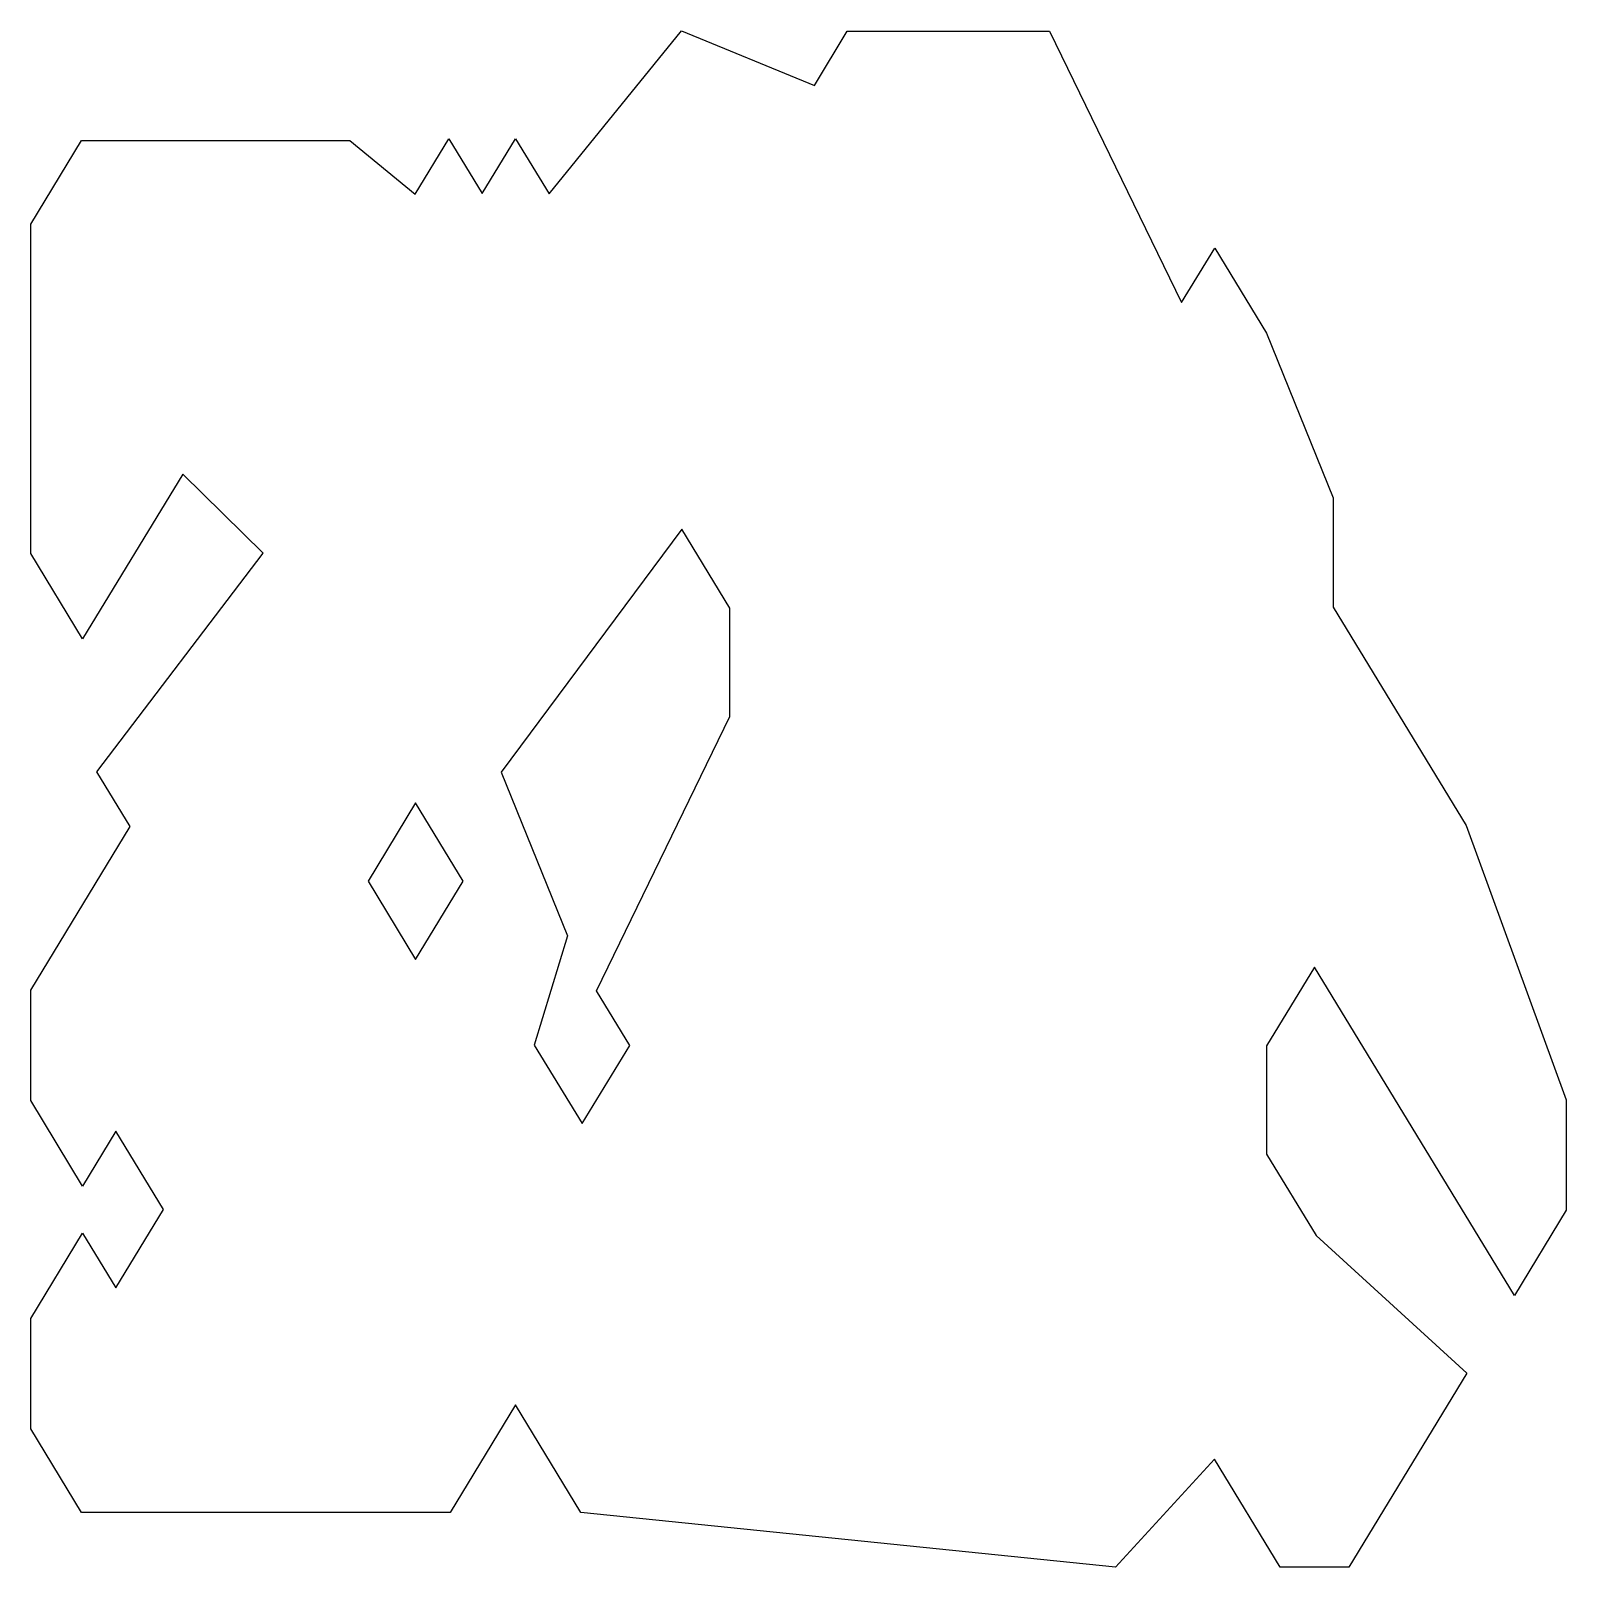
# Model space of a CAD drawing. Header units: millimetres. Extents: x 0 to 76.9, y 0 to 76.9.
import ezdxf

# ---------------------------------------------------------------- set-up
doc = ezdxf.new("R2010")
doc.units = ezdxf.units.MM
doc.layers.add('C', color=7, linetype='Continuous')

msp = doc.modelspace()

# ---------------------------------------------------------------- linework, layer by layer
at = {"layer": 'C'}
for points in [[(20.99, 2.743), (2.544, 2.743), (0, 6.922), (0, 12.454), (2.6, 16.726), (4.267, 13.987), (6.65, 17.902), (4.267, 21.817), (2.6, 19.079), (0, 23.35), (0, 28.883), (4.983, 37.069), (3.312, 39.813), (11.634, 50.75), (7.62, 54.707), (2.6, 46.46), (0, 50.731), (0, 67.216), (2.544, 71.395), (15.969, 71.395), (19.241, 68.707), (20.933, 71.487), (22.6, 68.749), (24.267, 71.487), (25.945, 68.73), (32.569, 76.892), (39.226, 74.158), (40.877, 76.871), (50.996, 76.871), (57.61, 63.289), (59.267, 66.011), (61.856, 61.757), (65.2, 53.517), (65.2, 48.049), (71.857, 37.112), (76.867, 23.396), (76.867, 17.874), (74.267, 13.603), (64.267, 30.031), (61.867, 26.088), (61.867, 20.668), (64.345, 16.597), (71.895, 9.706), (65.99, 0.005), (62.544, 0.005), (59.251, 5.415), (54.307, 0), (27.54, 2.748), (24.267, 8.127), (20.99, 2.743)], [(28.32, 28.849), (35, 42.568), (35, 47.993), (32.592, 51.95), (23.547, 39.792), (26.873, 31.597), (25.209, 26.13), (27.6, 22.202), (29.983, 26.117), (28.32, 28.849)], [(21.65, 34.331), (19.267, 38.246), (16.884, 34.331), (19.267, 30.416), (21.65, 34.331)]]:
    msp.add_lwpolyline(points, close=True, dxfattribs=at)

doc.saveas('drawing.dxf')
